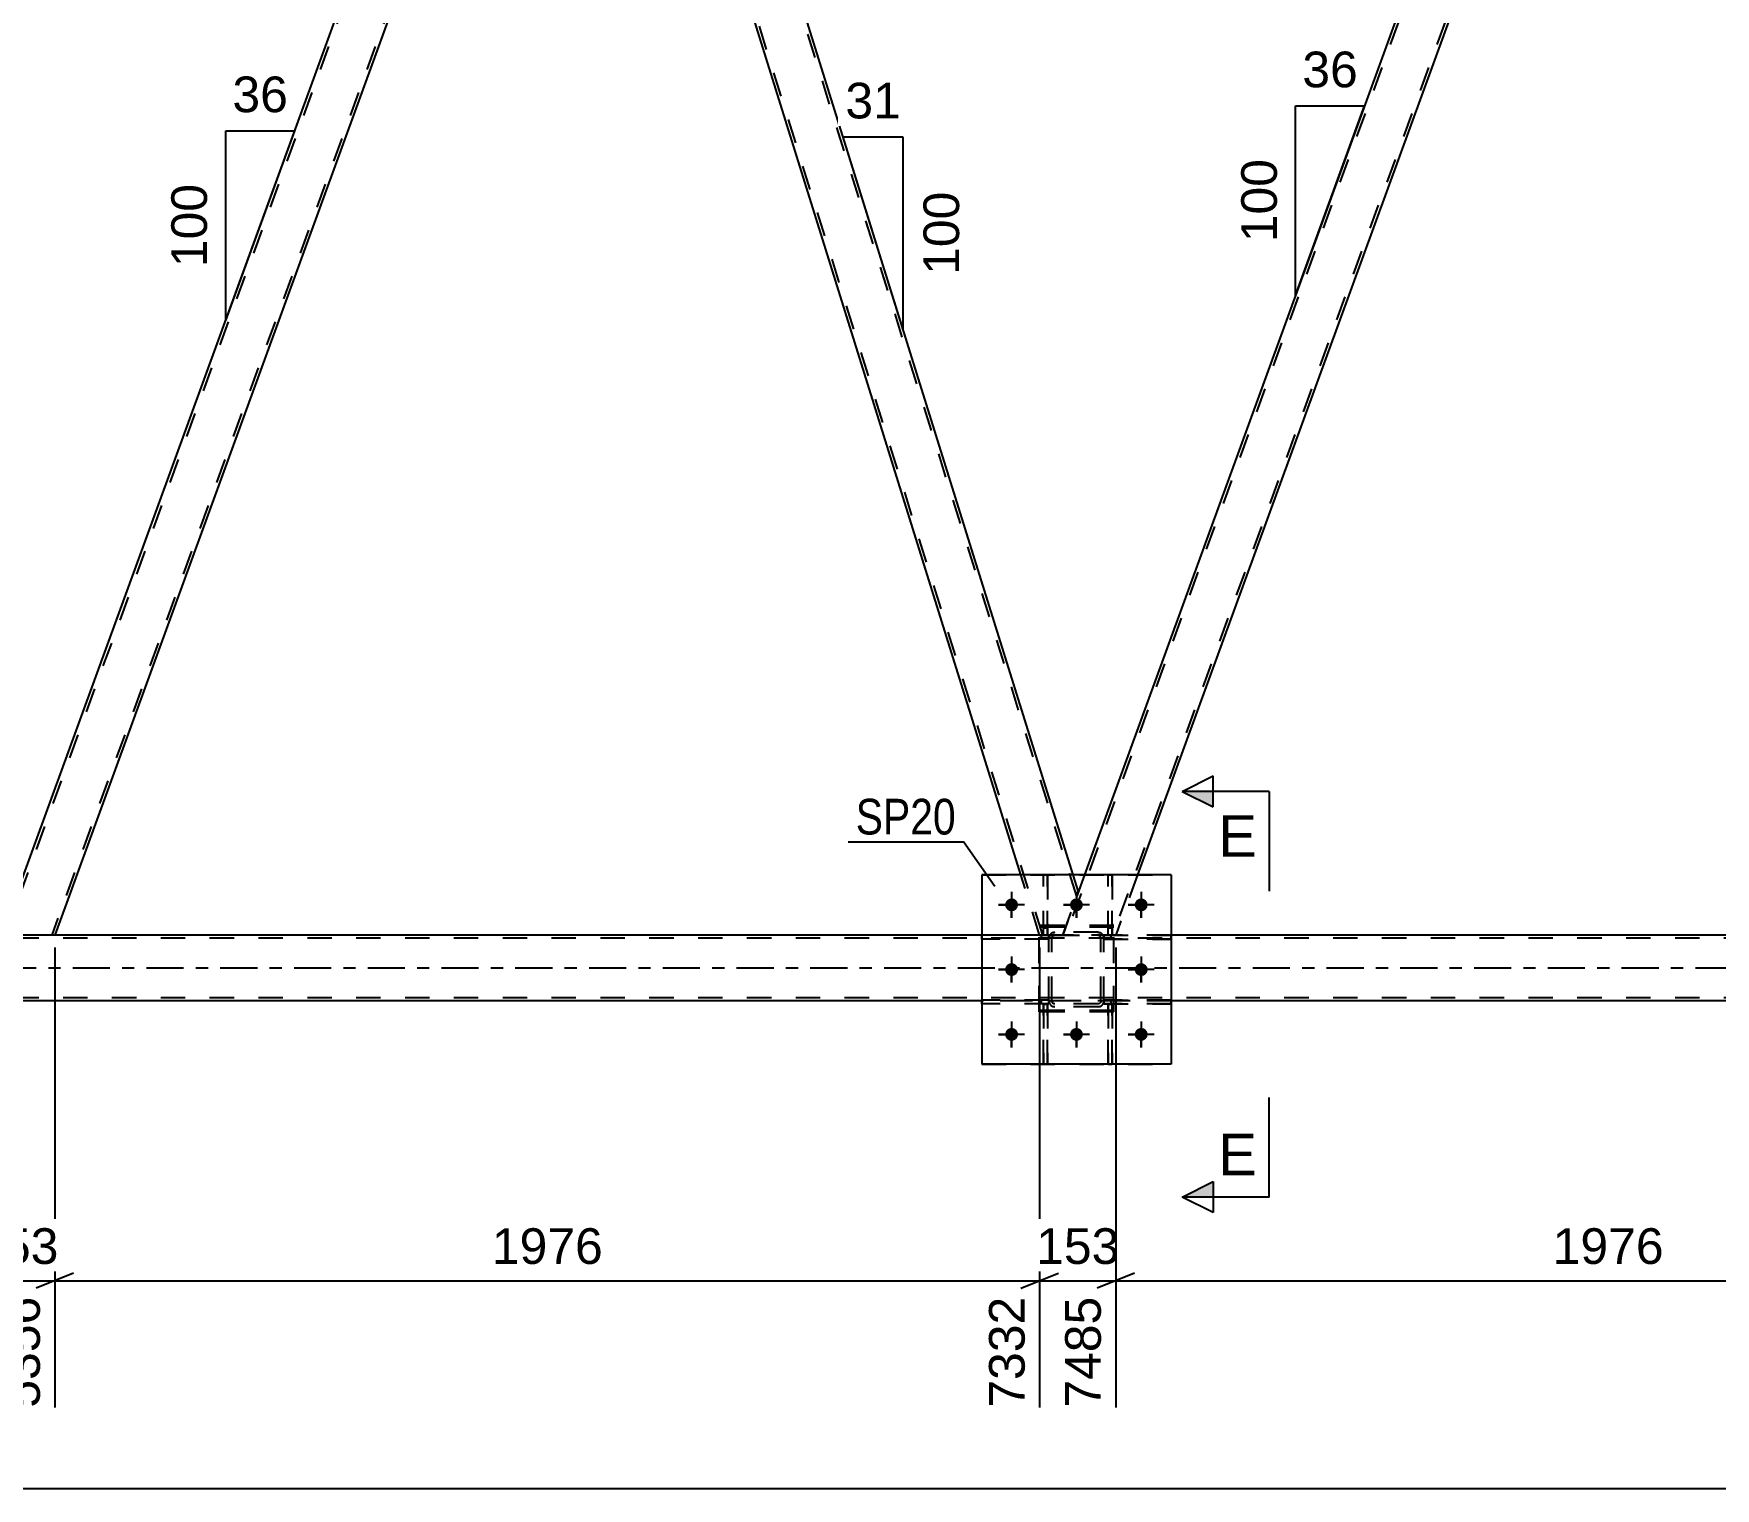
# Model space of a CAD drawing. Header units: millimetres. Extents: x 0 to 1189, y 0 to 841.
# Drawn here: x 259.9 to 394.9, y 428.9 to 545.7 of the extents above; entities that cross this region are included whole.
import ezdxf

# ---------------------------------------------------------------- set-up
doc = ezdxf.new("R2010")
doc.units = ezdxf.units.MM
doc.linetypes.add('DXK_LINE_DOT2', pattern=[3.9198, 1.9599, -1.9599])
doc.linetypes.add('DXK_LINE_DOT3', pattern=[5.9187, 2.979, -0.9799, 0.9799, -0.9799])
doc.styles.add('Arial', font='ARIAL.TTF', dxfattribs={"height": 0.2})
doc.styles.add('Arial Narrow', font='ARIALN.TTF', dxfattribs={"height": 0.2})

# ---------------------------------------------------------------- blocks, each defined once
blk = doc.blocks.new('Part-203723932-4401 - 4226')
at = {"color": 2, "linetype": 'Continuous'}
for p, q in [((390.87, 594.53), (389.32, 590.28)), ((392.18, 594.53), (390.87, 594.53)), ((428.89, 476.78), (392.18, 594.53)), ((425.78, 473.31), (389.32, 590.28)), ((427.62, 473.31), (428.89, 476.78))]:
    blk.add_line(p, q, dxfattribs=at)
at = {"color": 7, "linetype": 'DXK_LINE_DOT2'}
for p, q in [((428.75, 476.41), (391.93, 594.53)), ((426.03, 473.31), (389.45, 590.65)), ((425.78, 473.31), (427.62, 473.31)), ((425.82, 473.31), (425.78, 473.31))]:
    blk.add_line(p, q, dxfattribs=at)
blk = doc.blocks.new('Part-203723932-4396 - 4226')
at = {"color": 7, "linetype": 'DXK_LINE_DOT2'}
for p, q in [((341.39, 473.06), (341.43, 473.24)), ((341.43, 473.24), (341.39, 473.06)), ((341.39, 468.02), (341.39, 473.06)), ((341.63, 473.06), (341.65, 473.15)), ((341.63, 468.02), (341.63, 473.06)), ((341.65, 473.15), (341.7, 473.22)), ((341.69, 473.5), (341.87, 473.54)), ((341.87, 473.54), (341.69, 473.5)), ((341.7, 473.22), (341.78, 473.28)), ((341.78, 473.28), (341.87, 473.3)), ((345.31, 473.54), (341.87, 473.54)), ((341.87, 473.3), (345.31, 473.3)), ((345.31, 473.54), (345.5, 473.5)), ((345.5, 473.5), (345.31, 473.54)), ((345.31, 473.3), (345.41, 473.28)), ((345.41, 473.28), (345.48, 473.22)), ((345.48, 473.22), (345.54, 473.15)), ((345.54, 473.15), (345.55, 473.06)), ((345.55, 468.02), (345.55, 473.06)), ((345.76, 473.24), (345.79, 473.06)), ((345.79, 473.06), (345.76, 473.24)), ((345.79, 468.02), (345.79, 473.06)), ((341.43, 467.83), (341.39, 468.02)), ((341.39, 468.02), (341.43, 467.83)), ((341.65, 467.92), (341.63, 468.02)), ((341.7, 467.85), (341.65, 467.92)), ((341.87, 467.54), (341.69, 467.57)), ((341.69, 467.57), (341.87, 467.54)), ((341.78, 467.79), (341.7, 467.85)), ((341.87, 467.78), (341.78, 467.79)), ((345.31, 467.78), (341.87, 467.78)), ((345.31, 467.54), (341.87, 467.54)), ((345.41, 467.79), (345.31, 467.78)), ((345.5, 467.57), (345.31, 467.54)), ((345.31, 467.54), (345.5, 467.57)), ((345.48, 467.85), (345.41, 467.79)), ((345.54, 467.92), (345.48, 467.85)), ((345.55, 468.02), (345.54, 467.92)), ((345.79, 468.02), (345.76, 467.83)), ((345.76, 467.83), (345.79, 468.02))]:
    blk.add_line(p, q, dxfattribs=at)
at = {"color": 7, "linetype": 'DXK_LINE_DOT3'}
blk.add_line((343.59, 470.54), (343.59, 470.54), dxfattribs=at)
at = {"color": 7, "linetype": 'DXK_LINE_DOT2'}
for centre, start, end in [((341.87, 473.06), 112.5, 157.5), ((341.87, 473.06), 112.5, 157.5), ((345.31, 473.06), 22.5, 67.5), ((345.31, 473.06), 22.5, 67.5), ((341.87, 468.02), 202.5, 247.5), ((341.87, 468.02), 202.5, 247.5), ((345.31, 468.02), 292.5, 337.5), ((345.31, 468.02), 292.5, 337.5)]:
    blk.add_arc(centre, 0.48, start, end, dxfattribs=at)
blk = doc.blocks.new('Part-203723932-4291 - 4226')
at = {"color": 7, "linetype": 'DXK_LINE_DOT2'}
for p, q in [((301, 592.53), (257.61, 473.31)), ((304.75, 592.53), (261.36, 473.31)), ((300.75, 592.53), (305, 592.53)), ((305, 592.53), (304.18, 590.28)), ((258.62, 476.78), (257.35, 473.31)), ((261.61, 473.31), (257.35, 473.31)), ((257.39, 473.31), (257.35, 473.31))]:
    blk.add_line(p, q, dxfattribs=at)
at = {"color": 2, "linetype": 'Continuous'}
for p, q in [((258.62, 476.78), (300.75, 592.53)), ((304.18, 590.28), (261.61, 473.31))]:
    blk.add_line(p, q, dxfattribs=at)
blk = doc.blocks.new('Part-203723932-4296 - 4226')
at = {"color": 2, "linetype": 'Continuous'}
for p, q in [((305, 592.53), (304.18, 590.28)), ((343.33, 478.14), (307.67, 592.53)), ((339.14, 478.14), (304.18, 590.28))]:
    blk.add_line(p, q, dxfattribs=at)
at = {"color": 7, "linetype": 'DXK_LINE_DOT2'}
for p, q in [((307.67, 592.53), (305, 592.53)), ((343.62, 476.41), (307.42, 592.53)), ((340.89, 473.31), (304.32, 590.65)), ((340.64, 473.31), (339.14, 478.14)), ((343.75, 476.78), (343.33, 478.14)), ((342.49, 473.31), (343.75, 476.78)), ((340.64, 473.31), (342.49, 473.31)), ((340.64, 473.31), (340.68, 473.31))]:
    blk.add_line(p, q, dxfattribs=at)
blk = doc.blocks.new('Part-203723932-4304 - 4226')
at = {"color": 7, "linetype": 'DXK_LINE_DOT2'}
for p, q in [((346.59, 474.07), (340.59, 474.07)), ((340.59, 467.27), (340.59, 474.07)), ((346.59, 467.27), (346.59, 474.07)), ((346.59, 467.27), (340.59, 467.27))]:
    blk.add_line(p, q, dxfattribs=at)
blk = doc.blocks.new('Part-203723932-4305 - 4226')
at = {"color": 7, "linetype": 'DXK_LINE_DOT2'}
for p, q in [((346.59, 473.94), (340.59, 473.94)), ((340.59, 467.14), (340.59, 473.94)), ((346.59, 467.14), (346.59, 473.94)), ((346.59, 467.14), (340.59, 467.14))]:
    blk.add_line(p, q, dxfattribs=at)
blk = doc.blocks.new('Part-203723932-4326 - 4226')
at = {"color": 7, "linetype": 'DXK_LINE_DOT2'}
for p, q in [((341.39, 473.06), (341.43, 473.24)), ((341.43, 473.24), (341.39, 473.06)), ((341.39, 468.02), (341.39, 473.06)), ((341.63, 473.06), (341.65, 473.15)), ((341.63, 468.02), (341.63, 473.06)), ((341.65, 473.15), (341.7, 473.22)), ((341.69, 473.5), (341.87, 473.54)), ((341.87, 473.54), (341.69, 473.5)), ((341.7, 473.22), (341.78, 473.28)), ((341.78, 473.28), (341.87, 473.3)), ((345.31, 473.54), (341.87, 473.54)), ((341.87, 473.3), (345.31, 473.3)), ((345.31, 473.54), (345.5, 473.5)), ((345.5, 473.5), (345.31, 473.54)), ((345.31, 473.3), (345.41, 473.28)), ((345.41, 473.28), (345.48, 473.22)), ((345.48, 473.22), (345.54, 473.15)), ((345.54, 473.15), (345.55, 473.06)), ((345.55, 468.02), (345.55, 473.06)), ((345.76, 473.24), (345.79, 473.06)), ((345.79, 473.06), (345.76, 473.24)), ((345.79, 468.02), (345.79, 473.06)), ((341.43, 467.83), (341.39, 468.02)), ((341.39, 468.02), (341.43, 467.83)), ((341.65, 467.92), (341.63, 468.02)), ((341.7, 467.85), (341.65, 467.92)), ((341.87, 467.54), (341.69, 467.57)), ((341.69, 467.57), (341.87, 467.54)), ((341.78, 467.79), (341.7, 467.85)), ((341.87, 467.78), (341.78, 467.79)), ((345.31, 467.78), (341.87, 467.78)), ((345.31, 467.54), (341.87, 467.54)), ((345.41, 467.79), (345.31, 467.78)), ((345.5, 467.57), (345.31, 467.54)), ((345.31, 467.54), (345.5, 467.57)), ((345.48, 467.85), (345.41, 467.79)), ((345.54, 467.92), (345.48, 467.85)), ((345.55, 468.02), (345.54, 467.92)), ((345.79, 468.02), (345.76, 467.83)), ((345.76, 467.83), (345.79, 468.02))]:
    blk.add_line(p, q, dxfattribs=at)
at = {"color": 7, "linetype": 'DXK_LINE_DOT3'}
blk.add_line((343.59, 470.54), (343.59, 470.54), dxfattribs=at)
at = {"color": 7, "linetype": 'DXK_LINE_DOT2'}
for centre, start, end in [((341.87, 473.06), 112.5, 157.5), ((341.87, 473.06), 112.5, 157.5), ((345.31, 473.06), 22.5, 67.5), ((345.31, 473.06), 22.5, 67.5), ((341.87, 468.02), 202.5, 247.5), ((341.87, 468.02), 202.5, 247.5), ((345.31, 468.02), 292.5, 337.5), ((345.31, 468.02), 292.5, 337.5)]:
    blk.add_arc(centre, 0.48, start, end, dxfattribs=at)
blk = doc.blocks.new('Part-203723932-4344 - 4226')
at = {"color": 7, "linetype": 'DXK_LINE_DOT2'}
for p, q in [((746.37, 473.07), (73.65, 473.07)), ((351.19, 473.31), (335.99, 473.31)), ((746.37, 468.27), (73.65, 468.27)), ((606.61, 468.03), (165.73, 468.03)), ((351.19, 468.03), (335.99, 468.03))]:
    blk.add_line(p, q, dxfattribs=at)
at = {"color": 2, "linetype": 'Continuous'}
for p, q in [((335.99, 473.31), (180.93, 473.31)), ((591.41, 473.31), (351.19, 473.31)), ((335.99, 468.03), (180.93, 468.03)), ((591.41, 468.03), (351.19, 468.03))]:
    blk.add_line(p, q, dxfattribs=at)
at = {"color": 7, "linetype": 'DXK_LINE_DOT3'}
blk.add_line((73.65, 470.67), (746.37, 470.67), dxfattribs=at)
blk = doc.blocks.new('Part-203723932-4438 - 4226')
at = {"color": 7, "linetype": 'DXK_LINE_DOT2'}
for p, q in [((340.95, 462.94), (340.95, 467.77)), ((340.95, 467.77), (341.27, 467.77)), ((340.95, 467.17), (341.27, 467.17)), ((341.27, 467.77), (341.27, 462.94)), ((341.27, 462.94), (340.95, 462.94))]:
    blk.add_line(p, q, dxfattribs=at)
blk = doc.blocks.new('Part-203723932-4441 - 4226')
at = {"color": 7, "linetype": 'DXK_LINE_DOT2'}
for p, q in [((346.15, 462.94), (346.15, 467.77)), ((346.15, 467.77), (346.47, 467.77)), ((346.15, 467.17), (346.47, 467.17)), ((346.47, 467.77), (346.47, 462.94)), ((346.47, 462.94), (346.15, 462.94))]:
    blk.add_line(p, q, dxfattribs=at)
blk = doc.blocks.new('Part-203723932-4446 - 4226')
at = {"color": 7, "linetype": 'DXK_LINE_DOT2'}
for p, q in [((386.86, 594.53), (342.74, 473.31)), ((390.61, 594.53), (346.49, 473.31)), ((386.65, 594.53), (386.61, 594.53)), ((390.87, 594.53), (389.32, 590.28)), ((390.55, 594.53), (390.35, 594.53)), ((344.24, 478.14), (342.49, 473.31)), ((348.5, 478.14), (346.75, 473.31)), ((346.75, 473.31), (342.49, 473.31)), ((342.49, 473.31), (342.53, 473.31))]:
    blk.add_line(p, q, dxfattribs=at)
at = {"color": 2, "linetype": 'Continuous'}
for p, q in [((386.61, 594.53), (344.24, 478.14)), ((386.61, 594.53), (386.65, 594.53)), ((386.65, 594.53), (390.35, 594.53)), ((390.35, 594.53), (390.87, 594.53)), ((389.32, 590.28), (348.5, 478.14))]:
    blk.add_line(p, q, dxfattribs=at)
blk = doc.blocks.new('Part-203723932-4467 - 4226')
at = {"color": 7, "linetype": 'DXK_LINE_DOT2'}
for p, q in [((335.99, 478.14), (351.19, 478.14)), ((335.99, 478.14), (335.99, 462.94)), ((351.19, 478.14), (351.19, 462.94)), ((335.99, 462.94), (351.19, 462.94))]:
    blk.add_line(p, q, dxfattribs=at)
blk = doc.blocks.new('Part-203723932-4472 - 4226')
at = {"color": 2, "linetype": 'Continuous'}
for p, q in [((351.19, 478.14), (335.99, 478.14)), ((335.99, 478.14), (335.99, 462.94)), ((351.19, 478.14), (351.19, 462.94)), ((351.19, 462.94), (335.99, 462.94))]:
    blk.add_line(p, q, dxfattribs=at)
blk = doc.blocks.new('Part-203723932-4631 - 4226')
at = {"color": 7, "linetype": 'DXK_LINE_DOT2'}
for p, q in [((341.39, 468.1), (335.99, 468.1)), ((335.99, 468.1), (335.99, 467.78)), ((341.39, 467.78), (335.99, 467.78)), ((340.79, 467.78), (340.79, 468.1)), ((341.39, 467.78), (341.39, 468.1))]:
    blk.add_line(p, q, dxfattribs=at)
blk = doc.blocks.new('Bolt-203723932-4503 - 4226')
at = {"color": 1, "linetype": 'Continuous'}
for p, q in [((338.39, 476.78), (338.39, 476.08)), ((343.59, 476.78), (343.59, 476.08)), ((348.79, 476.78), (348.79, 476.08)), ((337.35, 475.74), (338.05, 475.74)), ((338.39, 474.7), (338.39, 475.39)), ((339.43, 475.74), (338.74, 475.74)), ((342.55, 475.74), (343.25, 475.74)), ((343.59, 474.7), (343.59, 475.39)), ((344.63, 475.74), (343.94, 475.74)), ((347.75, 475.74), (348.45, 475.74)), ((348.79, 474.7), (348.79, 475.39)), ((349.83, 475.74), (349.14, 475.74)), ((338.39, 471.58), (338.39, 470.88)), ((348.79, 471.58), (348.79, 470.88)), ((337.35, 470.54), (338.05, 470.54)), ((338.39, 469.5), (338.39, 470.19)), ((339.43, 470.54), (338.74, 470.54)), ((347.75, 470.54), (348.45, 470.54)), ((348.79, 469.5), (348.79, 470.19)), ((349.83, 470.54), (349.14, 470.54)), ((338.39, 466.38), (338.39, 465.68)), ((343.59, 466.38), (343.59, 465.68)), ((348.79, 466.38), (348.79, 465.68)), ((337.35, 465.34), (338.05, 465.34)), ((338.39, 464.3), (338.39, 464.99)), ((339.43, 465.34), (338.74, 465.34)), ((342.55, 465.34), (343.25, 465.34)), ((343.59, 464.3), (343.59, 464.99)), ((344.63, 465.34), (343.94, 465.34)), ((347.75, 465.34), (348.45, 465.34)), ((348.79, 464.3), (348.79, 464.99)), ((349.83, 465.34), (349.14, 465.34))]:
    blk.add_line(p, q, dxfattribs=at)
blk = doc.blocks.new('Bolt-203723932-4504 - 4226')
at = {"linetype": 'Continuous'}
for points in [[(338.91, 475.74, -1), (337.87, 475.74, -1)], [(344.11, 475.74, -1), (343.07, 475.74, -1)], [(349.31, 475.74, -1), (348.27, 475.74, -1)], [(338.91, 470.54, -1), (337.87, 470.54, -1)], [(349.31, 470.54, -1), (348.27, 470.54, -1)], [(338.91, 465.34, -1), (337.87, 465.34, -1)], [(344.11, 465.34, -1), (343.07, 465.34, -1)], [(349.31, 465.34, -1), (348.27, 465.34, -1)]]:
    blk.add_hatch(color=1, dxfattribs=at).paths.add_polyline_path(points)
at = {"color": 1, "linetype": 'Continuous'}
for p, q in [((338.39, 476.78), (338.39, 474.7)), ((343.59, 476.78), (343.59, 474.7)), ((348.79, 476.78), (348.79, 474.7)), ((339.43, 475.74), (337.35, 475.74)), ((344.63, 475.74), (342.55, 475.74)), ((349.83, 475.74), (347.75, 475.74)), ((338.39, 471.58), (338.39, 469.5)), ((348.79, 471.58), (348.79, 469.5)), ((339.43, 470.54), (337.35, 470.54)), ((349.83, 470.54), (347.75, 470.54)), ((338.39, 466.38), (338.39, 464.3)), ((343.59, 466.38), (343.59, 464.3)), ((348.79, 466.38), (348.79, 464.3)), ((339.43, 465.34), (337.35, 465.34)), ((344.63, 465.34), (342.55, 465.34)), ((349.83, 465.34), (347.75, 465.34))]:
    blk.add_line(p, q, dxfattribs=at)
blk = doc.blocks.new('Part-203723932-4621 - 4226')
at = {"color": 7, "linetype": 'DXK_LINE_DOT2'}
for p, q in [((340.95, 473.29), (340.95, 478.14)), ((340.95, 478.14), (341.27, 478.14)), ((341.27, 478.14), (341.27, 473.29)), ((340.95, 473.89), (341.27, 473.89)), ((341.27, 473.29), (340.95, 473.29))]:
    blk.add_line(p, q, dxfattribs=at)
blk = doc.blocks.new('Part-203723932-4547 - 4226')
at = {"color": 7, "linetype": 'DXK_LINE_DOT2'}
for p, q in [((341.39, 468.1), (335.99, 468.1)), ((335.99, 467.78), (335.99, 468.1)), ((341.39, 467.78), (335.99, 467.78)), ((340.79, 467.78), (340.79, 468.1)), ((341.39, 468.1), (341.39, 467.78))]:
    blk.add_line(p, q, dxfattribs=at)
blk = doc.blocks.new('Part-203723932-4550 - 4226')
at = {"color": 7, "linetype": 'DXK_LINE_DOT2'}
for p, q in [((345.79, 472.98), (345.79, 473.3)), ((345.79, 473.3), (351.19, 473.3)), ((351.19, 472.98), (345.79, 472.98)), ((346.39, 472.98), (346.39, 473.3)), ((351.19, 473.3), (351.19, 472.98))]:
    blk.add_line(p, q, dxfattribs=at)
blk = doc.blocks.new('Part-203723932-4583 - 4226')
at = {"color": 7, "linetype": 'DXK_LINE_DOT2'}
for p, q in [((351.19, 468.1), (345.79, 468.1)), ((345.79, 468.1), (345.79, 467.78)), ((345.79, 467.78), (351.19, 467.78)), ((346.39, 467.78), (346.39, 468.1)), ((351.19, 467.78), (351.19, 468.1))]:
    blk.add_line(p, q, dxfattribs=at)
blk = doc.blocks.new('Part-203723932-4586 - 4226')
at = {"color": 7, "linetype": 'DXK_LINE_DOT2'}
for p, q in [((341.27, 467.77), (340.95, 467.77)), ((340.95, 467.77), (340.95, 462.94)), ((340.95, 467.17), (341.27, 467.17)), ((341.27, 462.94), (341.27, 467.77)), ((340.95, 462.94), (341.27, 462.94))]:
    blk.add_line(p, q, dxfattribs=at)
blk = doc.blocks.new('Part-203723932-4589 - 4226')
at = {"color": 7, "linetype": 'DXK_LINE_DOT2'}
for p, q in [((346.47, 467.77), (346.15, 467.77)), ((346.15, 467.77), (346.15, 462.94)), ((346.15, 467.17), (346.47, 467.17)), ((346.47, 462.94), (346.47, 467.77)), ((346.15, 462.94), (346.47, 462.94))]:
    blk.add_line(p, q, dxfattribs=at)
blk = doc.blocks.new('Part-203723932-4592 - 4226')
at = {"color": 2, "linetype": 'Continuous'}
for p, q in [((340.95, 478.14), (340.95, 478.14)), ((341.27, 478.14), (340.95, 478.14)), ((341.27, 478.14), (341.27, 478.14))]:
    blk.add_line(p, q, dxfattribs=at)
at = {"color": 7, "linetype": 'DXK_LINE_DOT2'}
for p, q in [((340.95, 473.29), (340.95, 478.14)), ((341.27, 473.29), (341.27, 478.14)), ((340.95, 473.89), (341.27, 473.89)), ((341.27, 473.29), (340.95, 473.29))]:
    blk.add_line(p, q, dxfattribs=at)
blk = doc.blocks.new('Part-203723932-4595 - 4226')
at = {"color": 2, "linetype": 'Continuous'}
for p, q in [((346.15, 478.14), (346.15, 478.14)), ((346.47, 478.14), (346.15, 478.14)), ((346.47, 478.14), (346.47, 478.14))]:
    blk.add_line(p, q, dxfattribs=at)
at = {"color": 7, "linetype": 'DXK_LINE_DOT2'}
for p, q in [((346.15, 473.29), (346.15, 478.14)), ((346.47, 473.29), (346.47, 478.14)), ((346.15, 473.89), (346.47, 473.89)), ((346.47, 473.29), (346.15, 473.29))]:
    blk.add_line(p, q, dxfattribs=at)
blk = doc.blocks.new('Part-203723932-4606 - 4226')
at = {"color": 7, "linetype": 'DXK_LINE_DOT2'}
for p, q in [((351.19, 473.3), (345.79, 473.3)), ((345.79, 473.3), (345.79, 472.98)), ((345.79, 472.98), (351.19, 472.98)), ((346.39, 472.98), (346.39, 473.3)), ((351.19, 472.98), (351.19, 473.3))]:
    blk.add_line(p, q, dxfattribs=at)
blk = doc.blocks.new('Part-203723932-4624 - 4226')
at = {"color": 7, "linetype": 'DXK_LINE_DOT2'}
for p, q in [((345.79, 467.78), (345.79, 468.1)), ((345.79, 468.1), (351.19, 468.1)), ((351.19, 467.78), (345.79, 467.78)), ((346.39, 467.78), (346.39, 468.1)), ((351.19, 468.1), (351.19, 467.78))]:
    blk.add_line(p, q, dxfattribs=at)
blk = doc.blocks.new('Part-203723932-4627 - 4226')
at = {"color": 7, "linetype": 'DXK_LINE_DOT2'}
for p, q in [((346.15, 473.29), (346.15, 478.14)), ((346.15, 478.14), (346.47, 478.14)), ((346.47, 478.14), (346.47, 473.29)), ((346.15, 473.89), (346.47, 473.89)), ((346.47, 473.29), (346.15, 473.29))]:
    blk.add_line(p, q, dxfattribs=at)
blk = doc.blocks.new('Part-203723932-4628 - 4226')
at = {"color": 7, "linetype": 'DXK_LINE_DOT2'}
for p, q in [((341.39, 473.3), (335.99, 473.3)), ((335.99, 473.3), (335.99, 472.98)), ((341.39, 472.98), (335.99, 472.98)), ((340.79, 472.98), (340.79, 473.3)), ((341.39, 472.98), (341.39, 473.3))]:
    blk.add_line(p, q, dxfattribs=at)
blk = doc.blocks.new('Part-203723932-4640 - 4226')
at = {"color": 7, "linetype": 'DXK_LINE_DOT2'}
for p, q in [((341.39, 473.3), (335.99, 473.3)), ((335.99, 472.98), (335.99, 473.3)), ((341.39, 472.98), (335.99, 472.98)), ((340.79, 472.98), (340.79, 473.3)), ((341.39, 473.3), (341.39, 472.98))]:
    blk.add_line(p, q, dxfattribs=at)
blk = doc.blocks.new('StraightDimension-203723932-11813 - 4226')
at = {"color": 7, "linetype": 'Continuous'}
for p, q in [((261.61, 472.31), (261.61, 435.37)), ((340.64, 472.31), (340.64, 435.37)), ((263.11, 446.16), (260.11, 444.96)), ((261.61, 445.56), (340.64, 445.56)), ((339.14, 444.96), (342.14, 446.16))]:
    blk.add_line(p, q, dxfattribs=at)
at = {"color": 0}
blk.add_wipeout([(306.17, 446.31), (306.17, 450.51), (296.08, 450.51), (296.08, 446.31)], dxfattribs=at)
at = {"color": 3, "style": 'Arial'}
blk.add_text('1976', height=2.865, dxfattribs=at).set_placement((296.68, 446.91))
at = {"color": 0, "linetype": 'Continuous'}
blk.add_wipeout([(340.04, 444.86), (335.84, 444.86), (335.84, 434.77), (340.04, 434.77)], dxfattribs=at)
at = {"color": 3, "linetype": 'Continuous', "style": 'Arial'}
blk.add_text('7332', height=2.865, rotation=90.0002, dxfattribs=at).set_placement((339.44, 435.37))
blk = doc.blocks.new('StraightDimension-203723932-11812 - 4226')
at = {"color": 7, "linetype": 'Continuous'}
for p, q in [((340.64, 472.31), (340.64, 435.37)), ((346.75, 472.31), (346.75, 435.37)), ((339.14, 444.96), (342.14, 446.16)), ((340.64, 445.56), (346.75, 445.56)), ((348.25, 446.16), (345.25, 444.96))]:
    blk.add_line(p, q, dxfattribs=at)
at = {"color": 0}
blk.add_wipeout([(347.63, 446.31), (347.63, 450.51), (339.76, 450.51), (339.76, 446.31)], dxfattribs=at)
at = {"color": 0, "linetype": 'Continuous'}
blk.add_wipeout([(346.14, 444.86), (341.94, 444.86), (341.94, 434.77), (346.14, 434.77)], dxfattribs=at)
at = {"color": 3, "style": 'Arial'}
blk.add_text('153', height=2.865, dxfattribs=at).set_placement((340.36, 446.91))
at = {"color": 3, "linetype": 'Continuous', "style": 'Arial'}
blk.add_text('7485', height=2.865, rotation=90.0002, dxfattribs=at).set_placement((345.55, 435.37))
blk = doc.blocks.new('AngleDimension-203723932-12230 - 4226')
at = {"color": 7, "linetype": 'Continuous'}
for p, q in [((275.32, 537.88), (280.86, 537.88)), ((275.32, 522.66), (280.86, 537.88)), ((275.32, 522.66), (275.32, 537.88)), ((277.89, 529.74), (280.86, 537.88))]:
    blk.add_line(p, q, dxfattribs=at)
at = {"color": 0}
for points in [[(280.91, 538.78), (280.91, 542.98), (275.26, 542.98), (275.26, 538.78)], [(274.42, 534.21), (270.22, 534.21), (270.22, 526.34), (274.42, 526.34)]]:
    blk.add_wipeout(points, dxfattribs=at)
at = {"color": 3, "style": 'Arial'}
blk.add_text('36', height=2.865, dxfattribs=at).set_placement((275.86, 539.38))
blk.add_text('100', height=2.865, rotation=90.0002, dxfattribs=at).set_placement((273.82, 526.94))
blk = doc.blocks.new('StraightDimension-203723932-11811 - 4226')
at = {"color": 7, "linetype": 'Continuous'}
for p, q in [((346.75, 472.31), (346.75, 435.37)), ((425.78, 472.31), (425.78, 435.37)), ((348.25, 446.16), (345.25, 444.96)), ((346.75, 445.56), (425.78, 445.56)), ((424.28, 444.96), (427.28, 446.16))]:
    blk.add_line(p, q, dxfattribs=at)
at = {"color": 0}
blk.add_wipeout([(391.31, 446.31), (391.31, 450.51), (381.21, 450.51), (381.21, 446.31)], dxfattribs=at)
at = {"color": 3, "style": 'Arial'}
blk.add_text('1976', height=2.865, dxfattribs=at).set_placement((381.81, 446.91))
at = {"color": 0, "linetype": 'Continuous'}
blk.add_wipeout([(425.18, 444.86), (420.98, 444.86), (420.98, 434.77), (425.18, 434.77)], dxfattribs=at)
at = {"color": 3, "linetype": 'Continuous', "style": 'Arial'}
blk.add_text('9460', height=2.865, rotation=90.0002, dxfattribs=at).set_placement((424.58, 435.37))
blk = doc.blocks.new('StraightDimension-203723932-5346 - 4226')
at = {"color": 7, "linetype": 'Continuous'}
blk.add_line((58.95, 428.89), (792.58, 428.89), dxfattribs=at)
blk = doc.blocks.new('StraightDimension-203723932-11814 - 4226')
at = {"color": 7, "linetype": 'Continuous'}
for p, q in [((255.51, 472.31), (255.51, 435.37)), ((261.61, 472.31), (261.61, 435.37)), ((254.01, 444.96), (257.01, 446.16)), ((255.51, 445.56), (261.61, 445.56)), ((263.11, 446.16), (260.11, 444.96))]:
    blk.add_line(p, q, dxfattribs=at)
at = {"color": 0}
blk.add_wipeout([(262.5, 446.31), (262.5, 450.51), (254.62, 450.51), (254.62, 446.31)], dxfattribs=at)
at = {"color": 0, "linetype": 'Continuous'}
blk.add_wipeout([(261.01, 444.86), (256.81, 444.86), (256.81, 434.77), (261.01, 434.77)], dxfattribs=at)
at = {"color": 3, "style": 'Arial'}
blk.add_text('153', height=2.865, dxfattribs=at).set_placement((255.22, 446.91))
at = {"color": 3, "linetype": 'Continuous', "style": 'Arial'}
blk.add_text('5356', height=2.865, rotation=90.0002, dxfattribs=at).set_placement((260.41, 435.37))
blk = doc.blocks.new('AngleDimension-203723932-12228 - 4226')
at = {"color": 7, "linetype": 'Continuous'}
for p, q in [((327.22, 529.82), (324.86, 537.38)), ((329.68, 537.38), (324.86, 537.38)), ((329.68, 521.92), (324.86, 537.38)), ((329.68, 521.92), (329.68, 537.38))]:
    blk.add_line(p, q, dxfattribs=at)
at = {"color": 0}
for points in [[(330.1, 538.28), (330.1, 542.48), (324.45, 542.48), (324.45, 538.28)], [(334.78, 533.59), (330.58, 533.59), (330.58, 525.72), (334.78, 525.72)]]:
    blk.add_wipeout(points, dxfattribs=at)
at = {"color": 3, "style": 'Arial'}
blk.add_text('31', height=2.865, dxfattribs=at).set_placement((325.05, 538.88))
blk.add_text('100', height=2.865, rotation=90.0002, dxfattribs=at).set_placement((334.18, 526.32))
blk = doc.blocks.new('AngleDimension-203723932-12281 - 4226')
at = {"color": 7, "linetype": 'Continuous'}
for p, q in [((361.18, 539.88), (366.72, 539.88)), ((361.18, 524.66), (366.72, 539.88)), ((361.18, 524.66), (361.18, 539.88)), ((363.76, 531.74), (366.72, 539.88))]:
    blk.add_line(p, q, dxfattribs=at)
at = {"color": 0}
for points in [[(366.77, 540.78), (366.77, 544.98), (361.12, 544.98), (361.12, 540.78)], [(360.28, 536.21), (356.08, 536.21), (356.08, 528.34), (360.28, 528.34)]]:
    blk.add_wipeout(points, dxfattribs=at)
at = {"color": 3, "style": 'Arial'}
blk.add_text('36', height=2.865, dxfattribs=at).set_placement((361.72, 541.38))
blk.add_text('100', height=2.865, rotation=90.0002, dxfattribs=at).set_placement((359.68, 528.94))
blk = doc.blocks.new('Mark-203723932-4468 - 4226')
at = {"color": 0}
blk.add_wipeout([(333.92, 481.39), (333.92, 484.39), (325.88, 484.39), (325.88, 481.39)], dxfattribs=at)
blk.add_wipeout([(333.92, 481.39), (333.92, 484.39), (325.88, 484.39), (325.88, 481.39)], dxfattribs=at)
at = {"color": 30, "linetype": 'Continuous'}
for p in [(325.28, 480.79), (337.05, 477.21)]:
    blk.add_line(p, (334.52, 480.79), dxfattribs=at)
at = {"color": 3, "style": 'Arial Narrow'}
blk.add_text('SP20', height=2.863, dxfattribs=at).set_placement((325.88, 481.39))
blk = doc.blocks.new('SectionMark-203723932-5399 - 4226')
at = {"color": 6, "linetype": 'Continuous'}
for p, q in [((352.07, 484.85), (354.57, 486.1)), ((359.07, 484.85), (352.07, 484.85)), ((359.07, 484.85), (359.07, 476.85)), ((359.07, 452.28), (359.07, 460.28)), ((359.07, 452.28), (352.07, 452.28)), ((354.57, 451.03), (352.07, 452.28))]:
    blk.add_line(p, q, dxfattribs=at)
at = {"color": 0, "linetype": 'Continuous'}
for points in [[(358.07, 479.6), (358.07, 483.1), (354.96, 483.1), (354.96, 479.6)], [(358.07, 454.03), (358.07, 457.53), (354.96, 457.53), (354.96, 454.03)]]:
    blk.add_wipeout(points, dxfattribs=at)
at = {"linetype": 'Continuous'}
for points in [[(354.57, 484.85), (354.57, 483.6), (352.07, 484.85)], [(354.57, 453.53), (354.57, 452.28), (352.07, 452.28)]]:
    blk.add_hatch(color=6, dxfattribs=at).paths.add_polyline_path(points)
at = {"color": 6, "linetype": 'Continuous'}
for p, q in [((354.57, 483.6), (354.57, 486.1)), ((352.07, 484.85), (354.57, 483.6)), ((352.07, 452.28), (354.57, 453.53)), ((354.57, 453.53), (354.57, 451.03))]:
    blk.add_line(p, q, dxfattribs=at)
at = {"color": 3, "linetype": 'Continuous', "style": 'Arial'}
for p in [(354.96, 479.6), (354.96, 454.03)]:
    blk.add_text('E', height=3.34, dxfattribs=at).set_placement(p)

msp = doc.modelspace()

# ---------------------------------------------------------------- block references
for name in ['Part-203723932-4446 - 4226', 'Part-203723932-4401 - 4226', 'Part-203723932-4291 - 4226', 'Part-203723932-4296 - 4226', 'Part-203723932-4467 - 4226', 'Part-203723932-4472 - 4226', 'Part-203723932-4621 - 4226', 'Part-203723932-4592 - 4226', 'Part-203723932-4595 - 4226', 'Part-203723932-4627 - 4226', 'Bolt-203723932-4503 - 4226', 'Bolt-203723932-4504 - 4226', 'Part-203723932-4304 - 4226', 'Part-203723932-4305 - 4226', 'Part-203723932-4344 - 4226', 'Part-203723932-4628 - 4226', 'Part-203723932-4640 - 4226', 'Part-203723932-4396 - 4226', 'Part-203723932-4326 - 4226', 'Part-203723932-4550 - 4226', 'Part-203723932-4606 - 4226', 'Part-203723932-4631 - 4226', 'Part-203723932-4547 - 4226', 'Part-203723932-4438 - 4226', 'Part-203723932-4586 - 4226', 'Part-203723932-4583 - 4226', 'Part-203723932-4624 - 4226', 'Part-203723932-4441 - 4226', 'Part-203723932-4589 - 4226']:
    msp.add_blockref(name, (0, 0))

# ---------------------------------------------------------------- next in the draw order: block references
for name in ['AngleDimension-203723932-12230 - 4226', 'StraightDimension-203723932-11813 - 4226']:
    msp.add_blockref(name, (0, 0))

# ---------------------------------------------------------------- next in the draw order: block references
msp.add_blockref('StraightDimension-203723932-11812 - 4226', (0, 0))

# ---------------------------------------------------------------- next in the draw order: block references
msp.add_blockref('StraightDimension-203723932-11811 - 4226', (0, 0))

# ---------------------------------------------------------------- next in the draw order: block references
msp.add_blockref('StraightDimension-203723932-5346 - 4226', (0, 0))

# ---------------------------------------------------------------- next in the draw order: block references
for name in ['AngleDimension-203723932-12281 - 4226', 'AngleDimension-203723932-12228 - 4226', 'SectionMark-203723932-5399 - 4226', 'Mark-203723932-4468 - 4226', 'StraightDimension-203723932-11814 - 4226']:
    msp.add_blockref(name, (0, 0))

doc.saveas('drawing.dxf')
